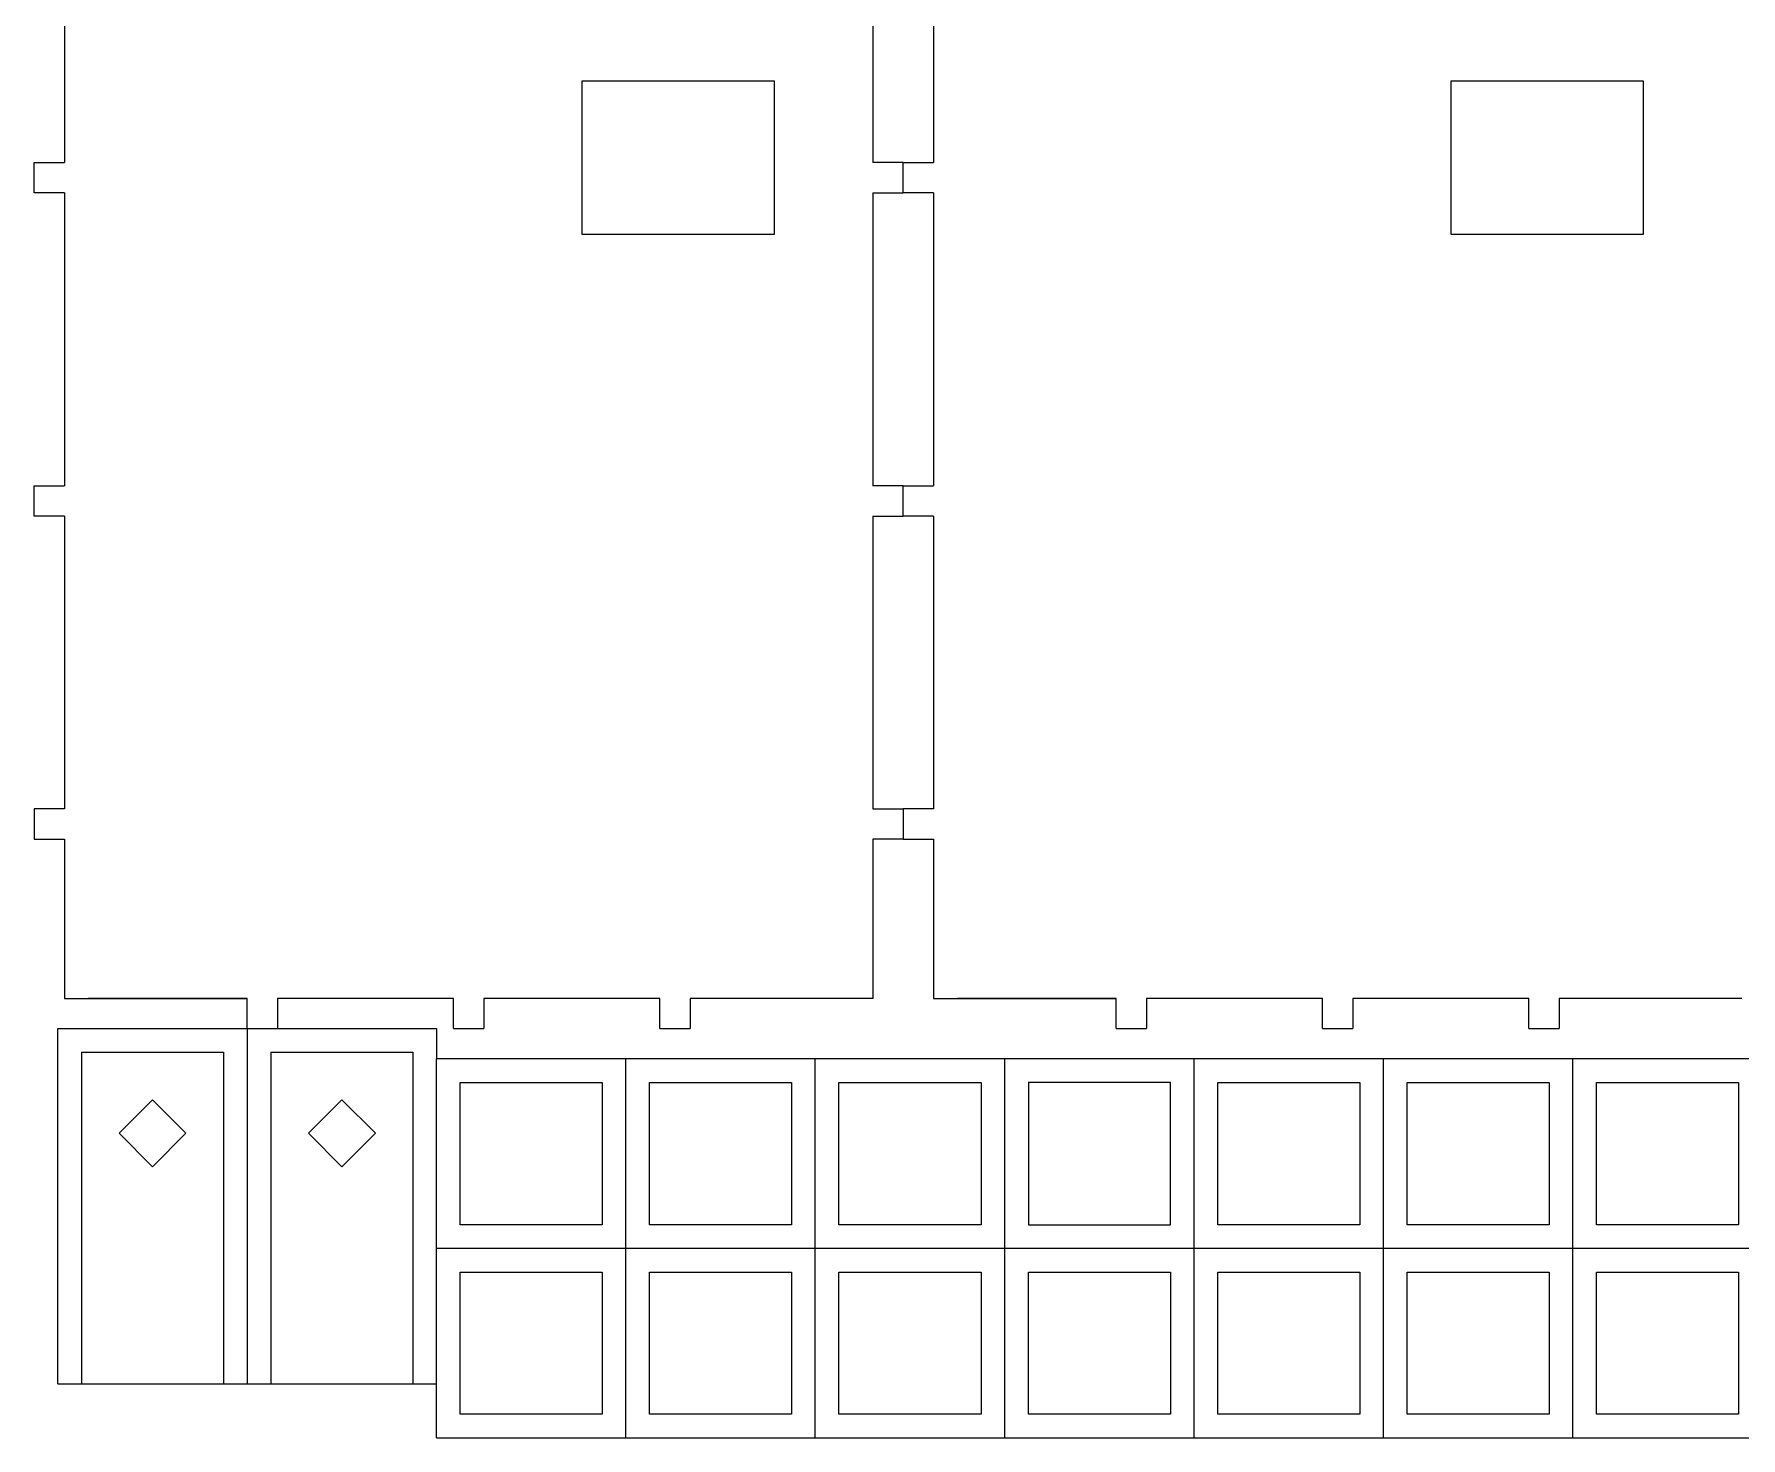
# Model space of a CAD drawing. Extents: x 5 to 412, y -104 to 220.
# Drawn here: x 5.2 to 185.5, y -103.7 to 44.5 of the extents above; entities that cross this region are included whole.
import ezdxf

# ---------------------------------------------------------------- set-up
doc = ezdxf.new("R2010")
doc.units = 0
doc.layers.get('0').update_dxf_attribs({"linetype": 'CONTINUOUS'})

msp = doc.modelspace()

# ---------------------------------------------------------------- linework, layer by layer
for p, q in [((8.41, 47.75), (8.41, 30.95)), ((93.79, 47.75), (93.79, 30.95)), ((100.19, 47.75), (100.19, 30.95)), ((5.21, 27.75), (5.21, 30.95)), ((5.21, 30.95), (8.41, 30.95)), ((96.99, 30.95), (93.79, 30.95)), ((96.99, 27.75), (96.99, 30.95)), ((96.99, 30.95), (100.19, 30.95)), ((8.41, 27.75), (5.21, 27.75)), ((8.41, 27.75), (8.41, -3.17)), ((93.79, 27.75), (96.99, 27.75)), ((93.79, 27.75), (93.79, -3.17)), ((100.19, 27.75), (96.99, 27.75)), ((100.19, 27.75), (100.19, -3.17)), ((5.21, -6.37), (5.21, -3.17)), ((5.21, -3.17), (8.41, -3.17)), ((96.99, -3.17), (93.79, -3.17)), ((96.99, -6.37), (96.99, -3.17)), ((96.99, -3.17), (100.19, -3.17)), ((8.41, -6.37), (5.21, -6.37)), ((8.41, -6.37), (8.41, -37.29)), ((93.79, -6.37), (96.99, -6.37)), ((93.79, -6.37), (93.79, -37.29)), ((100.19, -6.37), (96.99, -6.37)), ((100.19, -6.37), (100.19, -37.29)), ((5.21, -37.29), (5.21, -40.49)), ((8.41, -37.29), (5.21, -37.29)), ((93.79, -37.29), (96.99, -37.29)), ((96.99, -37.29), (96.99, -40.49)), ((100.19, -37.29), (96.99, -37.29)), ((5.21, -40.49), (8.41, -40.49)), ((8.41, -40.49), (8.41, -57.29)), ((96.99, -40.49), (93.79, -40.49)), ((93.79, -40.49), (93.79, -57.29)), ((96.99, -40.49), (100.19, -40.49)), ((100.19, -40.49), (100.19, -57.29)), ((8.41, -57.29), (27.71, -57.29)), ((27.71, -57.29), (10.93, -57.29)), ((27.71, -60.49), (27.71, -57.29)), ((49.5, -57.29), (30.91, -57.29)), ((30.91, -57.29), (30.91, -60.49)), ((49.5, -60.49), (49.5, -57.29)), ((71.29, -57.29), (52.7, -57.29)), ((52.7, -57.29), (52.7, -60.49)), ((71.29, -60.49), (71.29, -57.29)), ((93.79, -57.29), (74.49, -57.29)), ((74.49, -57.29), (74.49, -60.49)), ((100.19, -57.29), (119.49, -57.29)), ((119.49, -57.29), (102.71, -57.29)), ((119.49, -60.49), (119.49, -57.29)), ((141.28, -57.29), (122.69, -57.29)), ((122.69, -57.29), (122.69, -60.49)), ((141.28, -60.49), (141.28, -57.29)), ((163.07, -57.29), (144.48, -57.29)), ((144.48, -57.29), (144.48, -60.49)), ((163.07, -60.49), (163.07, -57.29)), ((185.57, -57.29), (166.27, -57.29)), ((166.27, -57.29), (166.27, -60.49)), ((7.71, -60.49), (30.91, -60.49)), ((7.71, -97.99), (7.71, -60.49)), ((27.71, -60.49), (27.71, -92.99)), ((30.91, -60.49), (47.71, -60.49)), ((47.71, -60.49), (47.71, -63.69)), ((49.5, -60.49), (52.7, -60.49)), ((71.29, -60.49), (74.49, -60.49)), ((119.49, -60.49), (122.69, -60.49)), ((141.28, -60.49), (144.48, -60.49)), ((163.07, -60.49), (166.27, -60.49)), ((10.21, -62.99), (10.21, -97.99)), ((10.21, -62.99), (25.21, -62.99)), ((25.21, -62.99), (25.21, -97.99)), ((30.21, -62.99), (30.21, -97.99)), ((30.21, -62.99), (45.21, -62.99)), ((45.21, -62.99), (45.21, -97.99)), ((47.71, -103.69), (47.71, -63.69)), ((267.71, -63.69), (47.71, -63.69)), ((67.71, -103.69), (67.71, -63.69)), ((87.71, -103.69), (87.71, -63.69)), ((107.71, -103.69), (107.71, -63.69)), ((127.71, -103.69), (127.71, -63.69)), ((147.71, -103.69), (147.71, -63.69)), ((167.71, -103.69), (167.71, -63.69)), ((50.21, -81.19), (50.21, -66.19)), ((50.21, -66.19), (65.21, -66.19)), ((65.21, -66.19), (65.21, -81.19)), ((70.21, -81.19), (70.21, -66.19)), ((70.21, -66.19), (85.21, -66.19)), ((85.21, -66.19), (85.21, -81.19)), ((90.21, -81.19), (90.21, -66.19)), ((90.21, -66.19), (105.21, -66.19)), ((105.21, -66.19), (105.21, -81.19)), ((125.21, -66.19), (110.21, -66.19)), ((110.21, -66.19), (110.21, -81.19)), ((125.21, -81.19), (125.21, -66.19)), ((130.21, -81.19), (130.21, -66.19)), ((130.21, -66.19), (145.21, -66.19)), ((145.21, -66.19), (145.21, -81.19)), ((150.21, -81.19), (150.21, -66.19)), ((150.21, -66.19), (165.21, -66.19)), ((165.21, -66.19), (165.21, -81.19)), ((170.21, -81.19), (170.21, -66.19)), ((170.21, -66.19), (185.21, -66.19)), ((185.21, -66.19), (185.21, -81.19)), ((14.18, -71.53), (17.71, -67.99)), ((17.71, -67.99), (21.25, -71.53)), ((34.18, -71.53), (37.71, -67.99)), ((37.71, -67.99), (41.25, -71.53)), ((17.71, -75.07), (14.18, -71.53)), ((21.25, -71.53), (17.71, -75.07)), ((37.71, -75.07), (34.18, -71.53)), ((41.25, -71.53), (37.71, -75.07)), ((65.21, -81.19), (50.21, -81.19)), ((85.21, -81.19), (70.21, -81.19)), ((105.21, -81.19), (90.21, -81.19)), ((110.21, -81.19), (125.21, -81.19)), ((145.21, -81.19), (130.21, -81.19)), ((165.21, -81.19), (150.21, -81.19)), ((185.21, -81.19), (170.21, -81.19)), ((267.71, -83.69), (47.71, -83.69)), ((50.21, -101.19), (50.21, -86.19)), ((50.21, -86.19), (65.21, -86.19)), ((65.21, -86.19), (65.21, -101.19)), ((70.21, -101.19), (70.21, -86.19)), ((70.21, -86.19), (85.21, -86.19)), ((85.21, -86.19), (85.21, -101.19)), ((90.21, -101.19), (90.21, -86.19)), ((90.21, -86.19), (105.21, -86.19)), ((105.21, -86.19), (105.21, -101.19)), ((110.21, -101.19), (110.21, -86.19)), ((110.21, -86.19), (125.21, -86.19)), ((125.21, -86.19), (125.21, -101.19)), ((130.21, -101.19), (130.21, -86.19)), ((130.21, -86.19), (145.21, -86.19)), ((145.21, -86.19), (145.21, -101.19)), ((150.21, -101.19), (150.21, -86.19)), ((150.21, -86.19), (165.21, -86.19)), ((165.21, -86.19), (165.21, -101.19)), ((170.21, -101.19), (170.21, -86.19)), ((170.21, -86.19), (185.21, -86.19)), ((185.21, -86.19), (185.21, -101.19)), ((27.71, -92.99), (27.71, -97.99)), ((7.71, -97.99), (27.71, -97.99)), ((27.71, -97.99), (47.71, -97.99)), ((65.21, -101.19), (50.21, -101.19)), ((85.21, -101.19), (70.21, -101.19)), ((105.21, -101.19), (90.21, -101.19)), ((125.21, -101.19), (110.21, -101.19)), ((145.21, -101.19), (130.21, -101.19)), ((165.21, -101.19), (150.21, -101.19)), ((185.21, -101.19), (170.21, -101.19)), ((47.71, -103.69), (267.71, -103.69))]:
    msp.add_line(p, q)
for points in [[(83.4, 39.53), (63.06, 39.53), (63.06, 23.4), (83.4, 23.4)], [(175.18, 39.53), (154.84, 39.53), (154.84, 23.4), (175.18, 23.4)]]:
    msp.add_lwpolyline(points, close=True)

doc.saveas('drawing.dxf')
